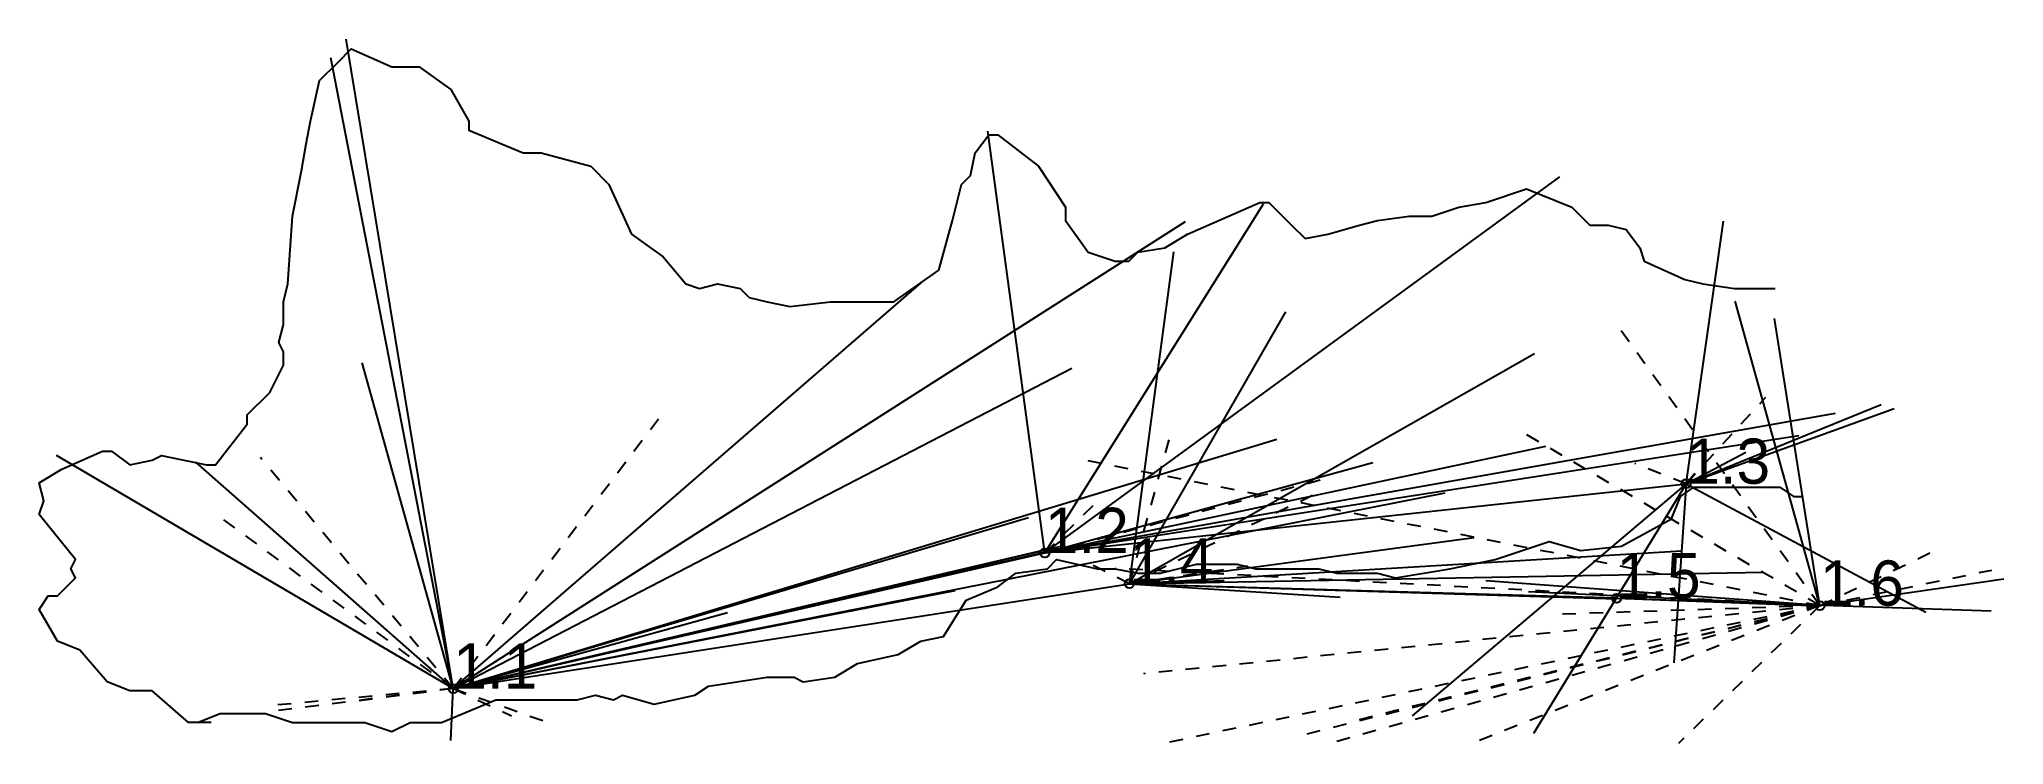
# Model space of a CAD drawing. Header units: millimetres. Extents: x -9.1 to 34.4, y -0.1 to 15.5.
import ezdxf

# ---------------------------------------------------------------- set-up
doc = ezdxf.new("R2010")
doc.units = ezdxf.units.MM
doc.linetypes.add('DASH', pattern=[0.6, 0.3, -0.3])

msp = doc.modelspace()

# ---------------------------------------------------------------- linework, layer by layer
at = {"layer": 'Black', "color": 0}
for points in [[(-5.5, 0.4), (-5.8, 0.4), (-6.6, 1.1), (-7.1, 1.1), (-7.6, 1.3), (-8.2, 2), (-8.7, 2.2), (-9.1, 2.9), (-8.9, 3.2), (-8.7, 3.2), (-8.3, 3.6), (-8.4, 3.8), (-8.3, 4), (-9.1, 5), (-9, 5.3), (-9.1, 5.7), (-8.6, 6), (-7.7, 6.4), (-7.5, 6.4), (-7.1, 6.1), (-6.6, 6.2), (-6.4, 6.3), (-5.4, 6.1), (-5.2, 6.1), (-4.5, 7), (-4.5, 7.2), (-4, 7.7), (-3.7, 8.3), (-3.7, 8.6), (-3.8, 8.8), (-3.7, 9.2), (-3.7, 9.7), (-3.6, 10.1), (-3.5, 11.6), (-3.3, 12.6), (-3.2, 13.2), (-3.1, 13.7), (-2.9, 14.6), (-2.5, 15), (-2.2, 15.3), (-1.3, 14.9), (-0.7, 14.9), (0, 14.4), (0.4, 13.7), (0.4, 13.5), (1.6, 13), (2, 13), (3.1, 12.7), (3.5, 12.3), (4, 11.2), (4.7, 10.7), (5.2, 10.1), (5.5, 10), (5.9, 10.1), (6.4, 10), (6.6, 9.8), (7, 9.7), (7.5, 9.6), (8.4, 9.7), (9.8, 9.7), (10.8, 10.4), (11.1, 11.5), (11.3, 12.3), (11.5, 12.5), (11.6, 13), (11.9, 13.4), (12.1, 13.4), (13, 12.7), (13.6, 11.8), (13.6, 11.5), (14.1, 10.8), (14.7, 10.6), (15, 10.6), (15.2, 10.8), (15.8, 10.9), (16.3, 11.2), (17.9, 11.9), (18.1, 11.9), (18.6, 11.4), (18.9, 11.1), (19.4, 11.2), (20.1, 11.4), (20.5, 11.5), (21.2, 11.6), (21.7, 11.6), (22.3, 11.8), (22.9, 11.9), (23.8, 12.2), (24.8, 11.8), (25.2, 11.4), (25.6, 11.4), (26, 11.3), (26.3, 10.9), (26.4, 10.6), (27.3, 10.2), (27.7, 10.1), (28.4, 10), (29.3, 10)], [(-5.3, 0.4), (-5.6, 0.4), (-5.1, 0.6), (-4.1, 0.6), (-3.5, 0.4), (-1.9, 0.4), (-1.3, 0.2), (-0.9, 0.4), (-0.2, 0.4), (1, 0.9), (2.8, 0.9), (3.2, 1), (3.6, 0.9), (3.8, 1), (4.5, 0.8), (5.4, 1), (5.7, 1.2), (7, 1.4), (7.6, 1.4), (7.8, 1.3), (8.5, 1.4), (9, 1.7), (9.9, 1.9), (10.4, 2.2), (10.9, 2.3), (11.4, 3.1), (12.1, 3.4), (12.5, 3.7), (13.2, 3.8), (13.4, 4), (14.3, 3.8), (14.7, 3.8), (15.2, 3.7), (15.7, 3.7), (16.5, 3.9), (17.4, 3.9), (17.8, 3.8), (19.2, 3.8), (19.6, 3.7), (20.5, 3.7), (20.9, 3.6), (22.1, 3.8), (22.6, 3.9), (23.1, 4), (24.3, 4.4), (25, 4.2), (25.9, 4.3), (27, 4.9), (27.2, 5.4), (27.5, 5.6), (29.4, 5.6), (29.7, 5.4), (29.9, 5.4)]]:
    msp.add_lwpolyline(points, dxfattribs=at)
at = {"layer": 'Shots', "color": 1}
for p, q in [((13.142, 4.148), (27.328, 5.678)), ((0.058, 1.148), (13.142, 4.148)), ((0.058, 1.148), (15.014, 3.468)), ((15.014, 3.468), (25.788, 3.146)), ((25.788, 3.146), (30.286, 2.982)), ((0, 0), (0.058, 1.148))]:
    msp.add_line(p, q, dxfattribs=at)
for centre in [(27.328, 5.678), (13.142, 4.148), (15.014, 3.468), (25.788, 3.146), (30.286, 2.982), (0.058, 1.148)]:
    msp.add_circle(centre, 0.1, dxfattribs=at)
at = {"layer": 'XSect', "color": 1}
for p, q in [((0.058, 1.148), (-2.314, 15.51)), ((0.058, 1.148), (-2.654, 15.102)), ((13.142, 4.148), (11.88, 13.48)), ((13.142, 4.148), (24.536, 12.47)), ((13.142, 4.148), (17.978, 11.87)), ((0.058, 1.148), (16.252, 11.476)), ((27.328, 5.678), (28.154, 11.484)), ((15.014, 3.468), (15.996, 10.808)), ((0.058, 1.148), (10.406, 10.124)), ((30.286, 2.982), (28.41, 9.72)), ((15.014, 3.468), (18.476, 9.478)), ((30.286, 2.982), (29.284, 9.336)), ((0.058, 1.148), (-1.958, 8.352)), ((15.014, 3.468), (23.97, 8.56)), ((0.058, 1.148), (13.738, 8.234)), ((27.328, 5.678), (31.64, 7.43)), ((13.142, 4.148), (30.634, 7.24)), ((27.328, 5.678), (31.928, 7.346)), ((0.058, 1.148), (18.272, 6.668)), ((13.142, 4.148), (29.82, 6.744)), ((0.058, 1.148), (-8.72, 6.306)), ((0.058, 1.148), (-5.636, 6.156)), ((13.142, 4.148), (24.226, 6.51)), ((13.142, 4.148), (20.398, 6.15)), ((27.328, 5.678), (28.646, 6.378)), ((27.328, 5.678), (21.264, 0.542)), ((27.328, 5.678), (23.95, 0.156)), ((27.328, 5.678), (27.058, 1.714)), ((27.328, 5.678), (32.632, 2.84)), ((0.058, 1.148), (22, 5.474)), ((13.142, 4.148), (17.578, 5.372)), ((0.058, 1.148), (12.778, 4.932)), ((15.014, 3.468), (22.638, 4.492)), ((0.058, 1.148), (13.562, 4.312)), ((0.058, 1.148), (13.26, 4.242)), ((0.058, 1.148), (13.232, 4.236)), ((0.058, 1.148), (13.168, 4.176)), ((15.014, 3.468), (27.226, 4.194)), ((15.014, 3.468), (29.038, 3.724)), ((15.014, 3.468), (17.11, 3.542)), ((30.286, 2.982), (22.9, 3.534)), ((30.286, 2.982), (34.352, 3.576)), ((0.058, 1.148), (11.13, 3.33)), ((0.058, 1.148), (11.156, 3.316)), ((15.014, 3.468), (19.676, 3.168)), ((15.014, 3.468), (25.792, 3.156)), ((15.014, 3.468), (25.786, 3.13)), ((30.286, 2.982), (23.844, 3.29)), ((25.788, 3.146), (30.308, 2.976)), ((25.788, 3.146), (30.27, 2.98)), ((25.788, 3.146), (34.076, 2.87)), ((0.058, 1.148), (6.124, 2.828)), ((0, 0), (0.058, 1.148))]:
    msp.add_line(p, q, dxfattribs=at)
at = {"layer": 'XSect', "color": 1, "linetype": 'DASH'}
for p, q in [((30.286, 2.982), (25.854, 9.106)), ((27.328, 5.678), (29.092, 7.592)), ((0.058, 1.148), (4.772, 7.344)), ((15.014, 3.468), (15.938, 6.816)), ((30.286, 2.982), (23.72, 6.81)), ((0.058, 1.148), (-4.21, 6.256)), ((30.286, 2.982), (13.806, 6.244)), ((27.328, 5.678), (26.196, 6.126)), ((27.328, 5.678), (27.762, 6.208)), ((13.142, 4.148), (19.494, 5.832)), ((13.142, 4.148), (14.246, 5.236)), ((15.014, 3.468), (19.092, 5.44)), ((0.058, 1.148), (-5.164, 4.992)), ((15.014, 3.468), (14.036, 3.958)), ((30.286, 2.982), (32.76, 4.166)), ((30.286, 2.982), (14.7, 3.804)), ((15.014, 3.468), (17.626, 3.862)), ((30.286, 2.982), (34.09, 3.77)), ((30.286, 2.982), (15.322, 1.474)), ((30.286, 2.982), (15.626, -0.094)), ((30.286, 2.982), (18.736, 0.09)), ((30.286, 2.982), (19.5, -0.05)), ((30.286, 2.982), (20.054, 0.45)), ((30.286, 2.982), (22.724, -0.014)), ((30.286, 2.982), (24.486, 2.79)), ((30.286, 2.982), (27.16, -0.064)), ((0.058, 1.148), (-4.056, 0.634)), ((0.058, 1.148), (-4.04, 0.766)), ((0.058, 1.148), (-2.246, 0.848)), ((0.058, 1.148), (2.044, 0.436)), ((0.058, 1.148), (1.344, 0.546))]:
    msp.add_line(p, q, dxfattribs=at)
at = {"layer": 'XSect', "color": 1}
msp.add_circle((0.058, 1.148), 0.1, dxfattribs=at)

# ---------------------------------------------------------------- texts
at = {"layer": 'Label'}
for s, p in [('1.3', (27.328, 5.678)), ('1.2', (13.142, 4.148)), ('1.4', (15.014, 3.468)), ('1.5', (25.788, 3.146)), ('1.6', (30.286, 2.982)), ('1.1', (0.058, 1.148)), ('1.1', (0.058, 1.148))]:
    msp.add_text(s, height=1, dxfattribs=at).set_placement(p)

doc.saveas('drawing.dxf')
